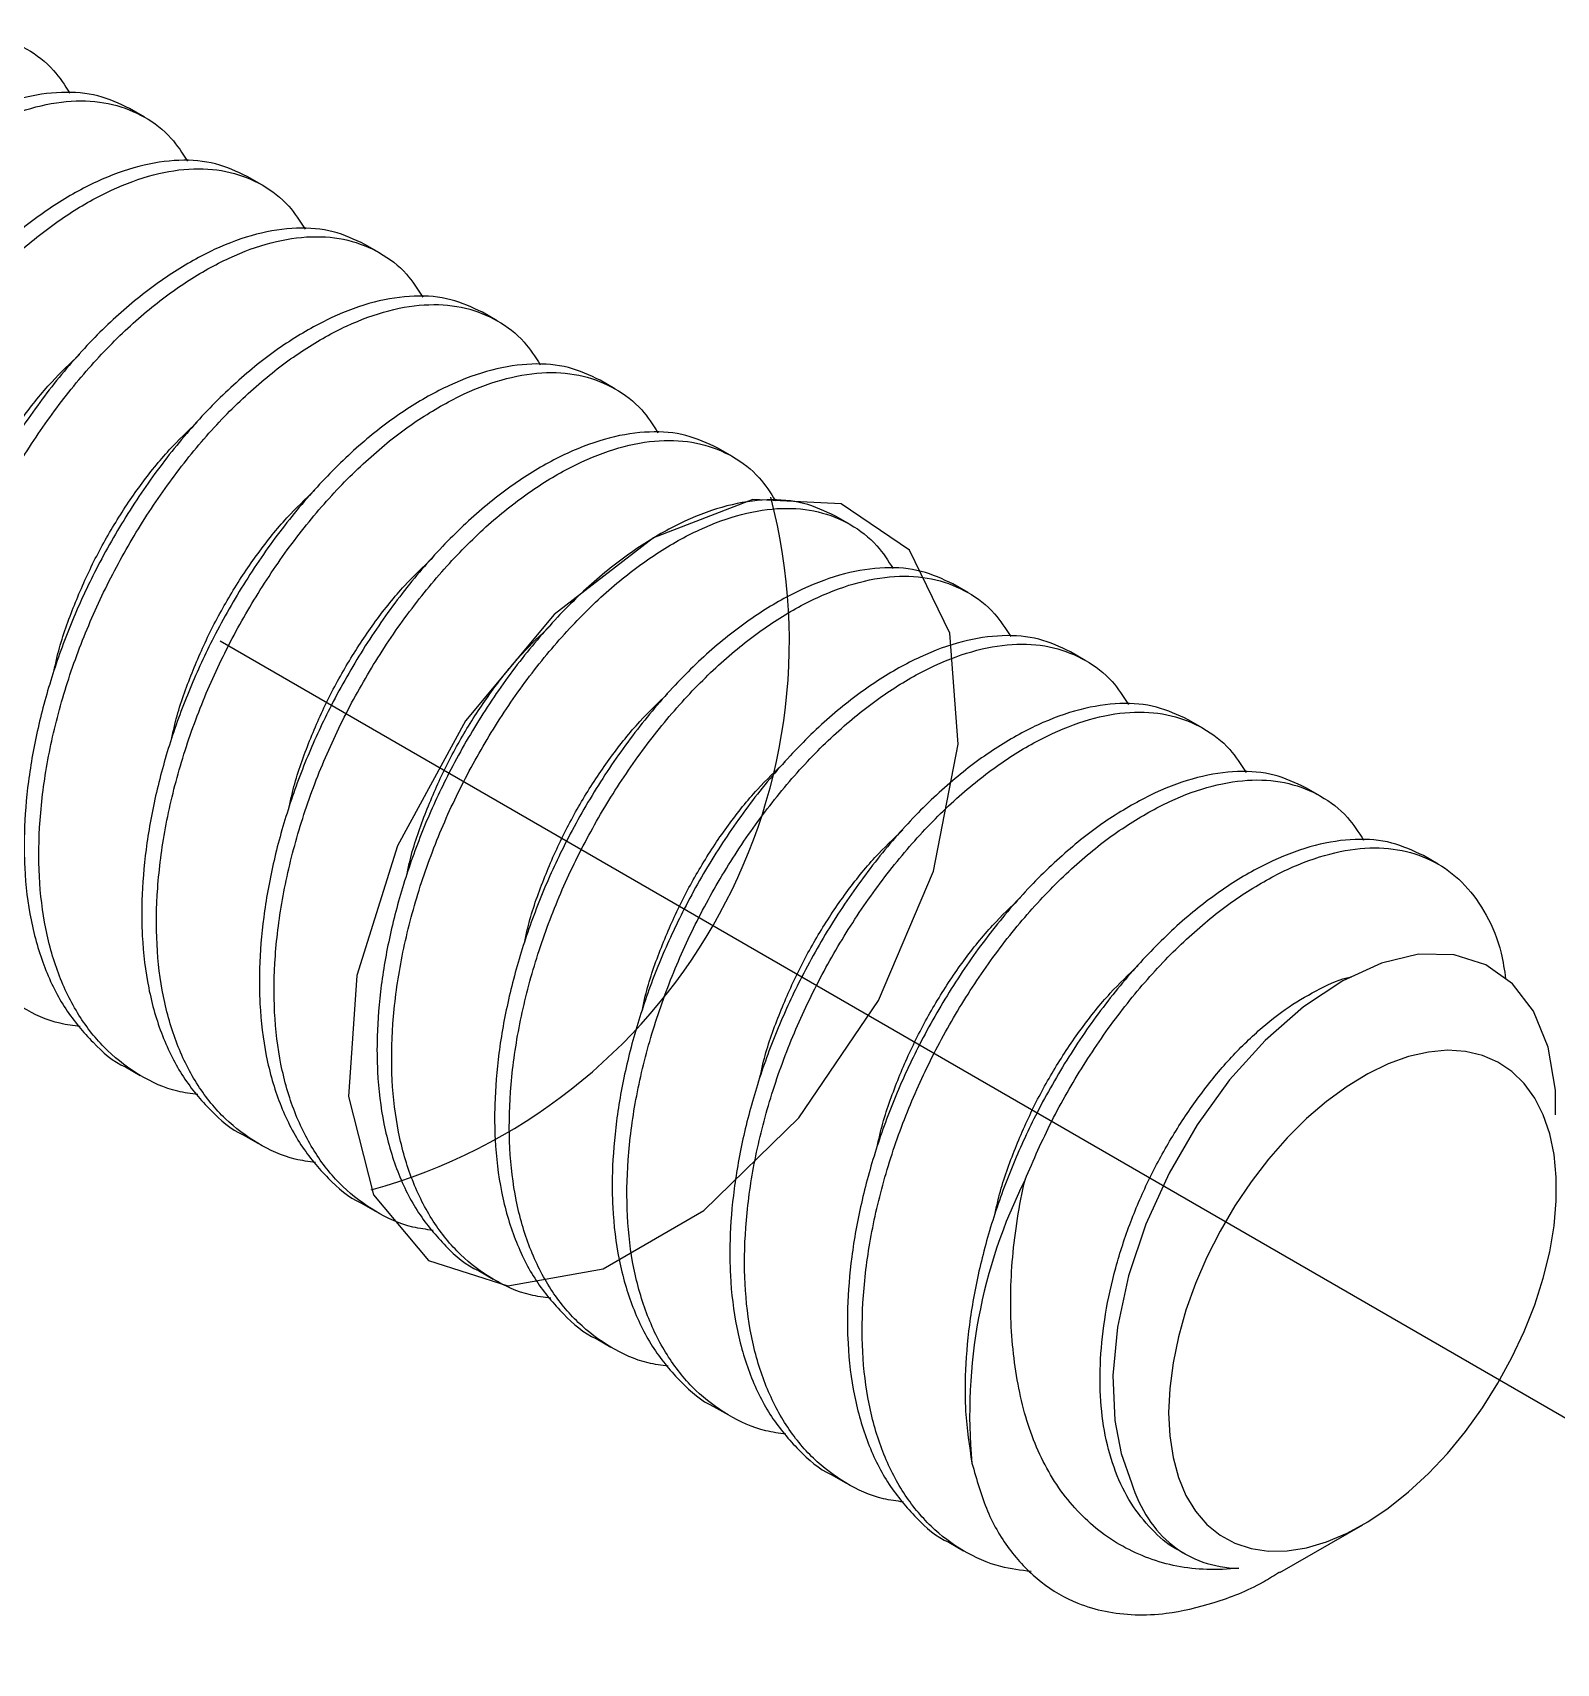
# Model space of a CAD drawing. Extents: x -3.5 to 15.6, y -13 to 0.
# Drawn here: x 1.8869 to 2.3449, y -6.3142 to -5.8242 of the extents above; entities that cross this region are included whole.
import ezdxf

# ---------------------------------------------------------------- set-up
doc = ezdxf.new("R2010")
doc.units = 0
doc.header["$LTSCALE"] = 0.5
doc.header["$MEASUREMENT"] = 0
doc.linetypes.add('CENTER', pattern=[2, 1.25, -0.25, 0.25, -0.25])
for name, color, linetype in [('Centerline', 210, 'CENTER'), ('Hardware', 242, 'CONTINUOUS'), ('Housing', 150, 'CONTINUOUS')]:
    doc.layers.add(name, color=color, linetype=linetype)

msp = doc.modelspace()

# ---------------------------------------------------------------- linework, layer by layer
at = {"layer": 'Centerline', "transparency": 16777216}
msp.add_line((1.943283971942094, -6.007025374571455), (4.317380851181724, -7.377710846882721), dxfattribs=at)
at = {"layer": 'Hardware', "linetype": 'Continuous', "lineweight": 25, "transparency": 16777216}
for p, q in [((1.920477716278583, -5.849608524882086), (1.916058298896161, -5.847057879397056)), ((1.955833055337905, -5.870013688762299), (1.951413637955483, -5.867463043277283)), ((1.991188394397227, -5.89041885264254), (1.986768977014805, -5.88786820715751)), ((2.026543733456549, -5.910824016522753), (2.022124316074155, -5.908273371037737)), ((2.061899072515871, -5.931229180402994), (2.057479655133477, -5.928678534917964)), ((2.097254411575221, -5.951634344283207), (2.092834994192799, -5.949083698798177)), ((2.132609750634543, -5.972039508163448), (2.128190333252121, -5.969488862678418)), ((2.167965089693865, -5.992444672043661), (2.163545672311443, -5.98989402655863)), ((2.203320428753187, -6.012849835923902), (2.198901011370765, -6.010299190438872)), ((2.238675767812509, -6.033254999804115), (2.234256350430115, -6.030704354319084)), ((2.27403110687186, -6.053660163684356), (2.269611689489437, -6.051109518199326)), ((2.309386445931182, -6.074065327564568), (2.304967028548759, -6.071514682079538)), ((1.914835290743895, -6.135001529240299), (1.919254708126289, -6.137552174725329)), ((1.950190629803217, -6.155406693120526), (1.954610047185639, -6.157957338605556)), ((1.985545968862539, -6.175811857000753), (1.989965386244961, -6.178362502485783)), ((2.020901307921861, -6.196217020880979), (2.025320725304283, -6.19876766636601)), ((2.056256646981183, -6.216622184761206), (2.060676064363605, -6.219172830246237)), ((2.091611986040533, -6.237027348641433), (2.096031403422927, -6.239577994126464)), ((2.126967325099855, -6.25743251252166), (2.131386742482277, -6.25998315800669)), ((2.261840560632891, -6.286964355302231), (2.286707460191337, -6.272597242064734)), ((2.162322664159177, -6.277837676401887), (2.166742081541599, -6.280388321886917)), ((2.231591899816749, -6.280319412068991), (2.233305615869909, -6.28130847504616))]:
    msp.add_line(p, q, dxfattribs=at)
at = {"layer": 'Hardware', "linetype": 'Continuous', "lineweight": 25, "transparency": 16777216, "flags": 128}
for points in [[(2.344687367323701, -6.149386405700682), (2.344688861031898, -6.142018235430186), (2.342428884861988, -6.129118469347958), (2.338016193211615, -6.118274430942876), (2.331759452273644, -6.11004440059672), (2.323768023999492, -6.104295907292851), (2.314245891422956, -6.101294345792937), (2.303527625038214, -6.101176736968625), (2.292363353151387, -6.103845876901858), (2.280708794744584, -6.109128675149492), (2.268909901732485, -6.116919626452955), (2.257354606872553, -6.12703214747485), (2.246705655825423, -6.138908320069334), (2.236958182576444, -6.152398495484476), (2.228508021506713, -6.166926930658889), (2.221505254172541, -6.182258148463404), (2.216321966455951, -6.19775989408484), (2.212989784283707, -6.213183017177613), (2.211640397035438, -6.227686109075734), (2.212194064338405, -6.24126972121276), (2.214061840907078, -6.251148819925049), (2.217187338023621, -6.259999062477704), (2.217187338023621, -6.259999062477704)], [(2.228375442678242, -6.238931198731905), (2.228705729231223, -6.245897538640008), (2.229692846611499, -6.252403700542601), (2.231325610384715, -6.258375967025586), (2.233585520684954, -6.263746669923307), (2.236446971825472, -6.268454957025909), (2.239877542421425, -6.272447481559198), (2.24383836273725, -6.27567900662487), (2.248284555096063, -6.278112917752679), (2.25316574236183, -6.279721637756992), (2.258426618732415, -6.280486939197374), (2.2640075763764, -6.280400150902693), (2.269845380813649, -6.279462256219006), (2.275873887387178, -6.27768388186783), (2.282024790708704, -6.2750851775412), (2.288228398585773, -6.271695587597492), (2.29441442166231, -6.267553517445208), (2.300512769825048, -6.262705898394245), (2.306454346352552, -6.257207655905461), (2.312171830808609, -6.251121087263243), (2.317600441809731, -6.244515155722368), (2.322678671024136, -6.237464709126812), (2.327348980085645, -6.230049631853689), (2.331558452526451, -6.22235393969143), (2.335259393341744, -6.214464827907307), (2.338409869393331, -6.206471683290118), (2.340974184528619, -6.198465071362278), (2.342923284032508, -6.190535710236247), (2.344235083828778, -6.182773442741961), (2.344894720701603, -6.175266218471776), (2.344894720701603, -6.168099097276439), (2.344235083828778, -6.161353285502884), (2.342923284032508, -6.155105215894025), (2.340974184528619, -6.149425681575138), (2.338409869393331, -6.144379033939458), (2.335259393341744, -6.140022453521254), (2.331558452526451, -6.136405302117453), (2.327348980085645, -6.133568563498812), (2.322678671024136, -6.131544379047369), (2.317600441809731, -6.130355683581797), (2.312171830808609, -6.130015945496694), (2.306454346352552, -6.130529014160317), (2.300512769825048, -6.1318890762997), (2.29441442166231, -6.134080721867321), (2.288228398585773, -6.137079118643214), (2.282024790708704, -6.140850293593758), (2.275873887387178, -6.145351517799924), (2.269845380813649, -6.150531790592822), (2.2640075763764, -6.156332417411789), (2.258426618732415, -6.162687674837173), (2.25316574236183, -6.169525555262879), (2.248284555096063, -6.176768582771416), (2.24383836273725, -6.184334690966949), (2.239877542421425, -6.192138152820363), (2.236446971825472, -6.200090551990755), (2.233585520684954, -6.208101784617895), (2.231325610384715, -6.216081080235), (2.229692846611499, -6.223938030234365), (2.228705729231223, -6.231583612233024), (2.228375442678242, -6.238931198731905)]]:
    msp.add_lwpolyline(points, dxfattribs=at)
at = {"layer": 'Hardware', "linetype": 'Continuous', "lineweight": 25, "transparency": 16777216}
msp.add_arc((2.325677052672887, -6.239295890883483), 0.1571150881548297, 153.3903449725744, 185.3895998631062, dxfattribs=at)
for points, knots in [([(1.795131987802137, -6.061686164750711), (1.793084077013475, -6.06141662040973), (1.786794025576427, -6.060588728990481), (1.777603557223074, -6.056262190861474), (1.7677064015067, -6.048941579415342), (1.759507297554364, -6.038875643871933), (1.753213884311378, -6.02647392835803), (1.74907319506039, -6.012141114490333), (1.747151752673489, -5.996331945576884), (1.747376844848503, -5.979279554256792), (1.749714899045955, -5.961199059242716), (1.754179286340559, -5.942573166055041), (1.760586531928794, -5.924111289959797), (1.768733472044914, -5.906296969698445), (1.778392247579148, -5.889360509721826), (1.78937729602643, -5.873536038481859), (1.801435482101112, -5.859313276248344), (1.814106851318144, -5.847217376923325), (1.827057041385615, -5.837525402560999), (1.840006915250655, -5.830311108508283), (1.852679253138604, -5.825693413701174), (1.864733859000609, -5.823887881556345), (1.87573210369041, -5.824930295787397), (1.885350861049119, -5.828823417547682), (1.893016563755225, -5.834565284920828), (1.896542671254309, -5.840060315967747), (1.898085448620492, -5.842464556203694)], [0, 0, 0, 0, 0.02053067521255617, 0.06305890072941012, 0.1055871262462631, 0.1489208081269781, 0.1925298335972217, 0.2358635154779368, 0.2783917409947904, 0.3209474412922412, 0.3643092951185411, 0.407946140455774, 0.4513062411240168, 0.4937245697719442, 0.5362527952887973, 0.5795864771695126, 0.6231955026397564, 0.6665291845204717, 0.7090574100373245, 0.7515856355541777, 0.7949193174348929, 0.8385283429051367, 0.8818620247858519, 0.9243902503027046, 0.9669184758195578, 1, 1, 1, 1]), ([(1.916057114605991, -5.84706016116526), (1.912966188455925, -5.845609257186481), (1.906720388926232, -5.842677431918517), (1.895653839295505, -5.841771474492731), (1.883619430287922, -5.843540170627335), (1.870941723325984, -5.848167658586249), (1.857993258781562, -5.855379379221006), (1.84504269251903, -5.865072051096746), (1.832371424069208, -5.877167723232859), (1.820313218288732, -5.891390684685518), (1.809328147039025, -5.907214594914819), (1.800072065698942, -5.923447043492246), (1.792534305565567, -5.939681392330158), (1.78664198204126, -5.955714818076899), (1.782186031856071, -5.971992730211653), (1.779311861515396, -5.98805184699016), (1.778184100783704, -6.002094921908366), (1.77832017652176, -6.016102976221987), (1.780007180796872, -6.030001496334833), (1.784158689745595, -6.044311139758719), (1.790409543648536, -6.056793635969427), (1.798766211577544, -6.066563137598692), (1.805004562104699, -6.072188879031273), (1.808764025533293, -6.073781031708648), (1.80877045785607, -6.073783755831414)], [0, 0, 0, 0, 0.0492868098125734, 0.09959329941916667, 0.1502194380568066, 0.2005259276633999, 0.2498973552019064, 0.2992687827404139, 0.3495752723470082, 0.400201410984649, 0.4505079005912432, 0.4998793281297506, 0.542915925006538, 0.5867230404245587, 0.6308968901022659, 0.6750128018146978, 0.7186494380931102, 0.7499334093462181, 0.7993048368847293, 0.8496113264913226, 0.9002374651289626, 0.9505439547355559, 0.9999153822740623, 1, 1, 1, 1]), ([(1.830487326861459, -6.082091328630938), (1.828439416072797, -6.081821784289957), (1.822149364635749, -6.080993892870708), (1.812958896282424, -6.076667354741701), (1.803061740566022, -6.069346743295569), (1.794862636613686, -6.05928080775216), (1.7885692233707, -6.046879092238242), (1.784428534119712, -6.032546278370546), (1.782507091732811, -6.016737109457125), (1.782732183907825, -5.999684718137019), (1.785070238105277, -5.981604223122943), (1.789534625399881, -5.962978329935254), (1.795941870988116, -5.944516453840038), (1.804088811104236, -5.926702133578672), (1.81374758663847, -5.909765673602053), (1.824732635085752, -5.893941202362072), (1.836790821160463, -5.879718440128585), (1.849462190377466, -5.867622540803552), (1.862412380444937, -5.857930566441226), (1.875362254309977, -5.850716272388496), (1.888034592197954, -5.846098577581387), (1.900089198059931, -5.844293045436558), (1.911087442749732, -5.845335459667609), (1.920706200108441, -5.849228581427923), (1.928371902814547, -5.854970448801055), (1.93189801031366, -5.860465479847988), (1.933440787679814, -5.862869720083921)], [0, 0, 0, 0, 0.02053067521255617, 0.06305890072941012, 0.1055871262462631, 0.1489208081269781, 0.1925298335972217, 0.2358635154779368, 0.2783917409947904, 0.3209474412922412, 0.3643092951185411, 0.407946140455774, 0.4513062411240168, 0.4937245697719442, 0.5362527952887973, 0.5795864771695126, 0.6231955026397564, 0.6665291845204717, 0.7090574100373245, 0.7515856355541777, 0.7949193174348929, 0.8385283429051367, 0.8818620247858519, 0.9243902503027046, 0.9669184758195578, 1, 1, 1, 1]), ([(1.951412453665341, -5.867465325045487), (1.948321527515247, -5.866014421066723), (1.942075727985554, -5.863082595798744), (1.931009178354827, -5.862176638372944), (1.918974769347244, -5.863945334507576), (1.906297062385306, -5.86857282246649), (1.893348597840884, -5.875784543101219), (1.880398031578352, -5.885477214976973), (1.86772676312853, -5.897572887113085), (1.855668557348054, -5.911795848565745), (1.844683486098347, -5.927619758795061), (1.835427404758263, -5.943852207372487), (1.827889644624889, -5.960086556210399), (1.821997321100611, -5.976119981957112), (1.817541370915393, -5.99239789409188), (1.814667200574746, -6.008457010870387), (1.813539439843026, -6.022500085788593), (1.813675515581082, -6.036508140102214), (1.815362519856194, -6.05040666021506), (1.819514028804917, -6.06471630363896), (1.825764882707887, -6.077198799849668), (1.834121550636894, -6.086968301478919), (1.840359901164021, -6.092594042911486), (1.844119364592615, -6.094186195588875), (1.844125796915392, -6.094188919711641)], [0, 0, 0, 0, 0.0492868098125734, 0.09959329941916667, 0.1502194380568066, 0.2005259276633999, 0.2498973552019064, 0.2992687827404139, 0.3495752723470082, 0.400201410984649, 0.4505079005912432, 0.4998793281297506, 0.542915925006538, 0.5867230404245587, 0.6308968901022659, 0.6750128018146978, 0.7186494380931102, 0.7499334093462181, 0.7993048368847293, 0.8496113264913226, 0.9002374651289626, 0.9505439547355559, 0.9999153822740623, 1, 1, 1, 1]), ([(1.865842665920781, -6.102496492511165), (1.863794755132147, -6.102226948170184), (1.857504703695099, -6.101399056750935), (1.848314235341746, -6.097072518621928), (1.838417079625344, -6.089751907175796), (1.830217975673008, -6.079685971632387), (1.823924562430022, -6.067284256118484), (1.819783873179034, -6.052951442250773), (1.817862430792161, -6.037142273337338), (1.818087522967176, -6.020089882017245), (1.820425577164599, -6.00200938700317), (1.824889964459203, -5.983383493815481), (1.831297210047438, -5.96492161772025), (1.839444150163558, -5.947107297458899), (1.849102925697792, -5.930170837482279), (1.860087974145074, -5.914346366242313), (1.872146160219785, -5.900123604008797), (1.884817529436788, -5.888027704683779), (1.897767719504259, -5.878335730321453), (1.910717593369299, -5.871121436268737), (1.923389931257276, -5.866503741461628), (1.935444537119281, -5.864698209316799), (1.946442781809054, -5.86574062354785), (1.956061539167791, -5.869633745308136), (1.963727241873869, -5.875375612681282), (1.967253349372982, -5.880870643728201), (1.968796126739136, -5.883274883964134)], [0, 0, 0, 0, 0.02053067521255617, 0.06305890072941012, 0.1055871262462631, 0.1489208081269781, 0.1925298335972217, 0.2358635154779368, 0.2783917409947904, 0.3209474412922412, 0.3643092951185411, 0.407946140455774, 0.4513062411240168, 0.4937245697719442, 0.5362527952887973, 0.5795864771695126, 0.6231955026397564, 0.6665291845204717, 0.7090574100373245, 0.7515856355541777, 0.7949193174348929, 0.8385283429051367, 0.8818620247858519, 0.9243902503027046, 0.9669184758195578, 1, 1, 1, 1]), ([(1.986767792724663, -5.887870488925714), (1.983676866574569, -5.886419584946935), (1.977431067044876, -5.883487759678971), (1.966364517414149, -5.882581802253185), (1.954330108406594, -5.884350498387789), (1.941652401444657, -5.888977986346703), (1.928703936900206, -5.89618970698146), (1.915753370637702, -5.9058823788572), (1.903082102187852, -5.917978050993298), (1.891023896407404, -5.932201012445972), (1.880038825157698, -5.948024922675273), (1.870782743817585, -5.9642573712527), (1.863244983684211, -5.980491720090612), (1.857352660159933, -5.996525145837353), (1.852896709974715, -6.012803057972093), (1.850022539634068, -6.028862174750614), (1.848894778902348, -6.04290524966882), (1.849030854640404, -6.056913303982441), (1.850717858915516, -6.070811824095287), (1.854869367864268, -6.085121467519173), (1.861120221767209, -6.097603963729881), (1.869476889696216, -6.107373465359146), (1.875715240223371, -6.112999206791727), (1.879474703651937, -6.114591359469102), (1.879481135974714, -6.114594083591868)], [0, 0, 0, 0, 0.0492868098125734, 0.09959329941916667, 0.1502194380568066, 0.2005259276633999, 0.2498973552019064, 0.2992687827404139, 0.3495752723470082, 0.400201410984649, 0.4505079005912432, 0.4998793281297506, 0.542915925006538, 0.5867230404245587, 0.6308968901022659, 0.6750128018146978, 0.7186494380931102, 0.7499334093462181, 0.7993048368847293, 0.8496113264913226, 0.9002374651289626, 0.9505439547355559, 0.9999153822740623, 1, 1, 1, 1]), ([(1.901198004980131, -6.122901656391392), (1.899150094191469, -6.122632112050411), (1.892860042754421, -6.121804220631162), (1.883669574401068, -6.117477682502155), (1.873772418684695, -6.110157071056022), (1.86557331473233, -6.100091135512614), (1.859279901489344, -6.087689419998696), (1.855139212238356, -6.073356606131), (1.853217769851483, -6.057547437217579), (1.853442862026498, -6.040495045897472), (1.855780916223921, -6.022414550883397), (1.860245303518525, -6.003788657695708), (1.86665254910676, -5.985326781600492), (1.874799489222909, -5.967512461339112), (1.884458264757114, -5.950576001362506), (1.895443313204396, -5.934751530122526), (1.907501499279107, -5.920528767889039), (1.92017286849611, -5.908432868564006), (1.933123058563581, -5.89874089420168), (1.946072932428621, -5.89152660014895), (1.958745270316598, -5.886908905341841), (1.970799876178603, -5.885103373197012), (1.981798120868376, -5.886145787428063), (1.991416878227113, -5.890038909188377), (1.999082580933219, -5.895780776561509), (2.002608688432304, -5.901275807608442), (2.004151465798458, -5.903680047844375)], [0, 0, 0, 0, 0.02053067521255813, 0.06305890072941196, 0.1055871262462648, 0.1489208081269797, 0.1925298335972232, 0.2358635154779382, 0.2783917409947916, 0.3209474412922424, 0.3643092951185422, 0.407946140455775, 0.4513062411240177, 0.4937245697719449, 0.536252795288798, 0.5795864771695132, 0.6231955026397569, 0.666529184520472, 0.7090574100373247, 0.7515856355541778, 0.7949193174348929, 0.8385283429051366, 0.8818620247858516, 0.9243902503027043, 0.9669184758195573, 1, 1, 1, 1]), ([(2.022123131783985, -5.908275652805941), (2.019032205633891, -5.906824748827177), (2.012786406104198, -5.903892923559198), (2.001719856473471, -5.902986966133398), (1.989685447465916, -5.90475566226803), (1.977007740503979, -5.909383150226944), (1.964059275959528, -5.916594870861672), (1.951108709697024, -5.926287542737427), (1.938437441247174, -5.938383214873539), (1.926379235466726, -5.952606176326199), (1.91539416421702, -5.9684300865555), (1.906138082876907, -5.984662535132941), (1.898600322743533, -6.000896883970839), (1.892707999219255, -6.016930309717566), (1.888252049034037, -6.033208221852334), (1.88537787869339, -6.049267338630841), (1.88425011796167, -6.063310413549033), (1.884386193699726, -6.077318467862668), (1.886073197974866, -6.091216987975514), (1.89022470692359, -6.105526631399414), (1.896475560826531, -6.118009127610122), (1.904832228755538, -6.127778629239373), (1.911070579282693, -6.133404370671954), (1.914830042711287, -6.134996523349315), (1.914836475034036, -6.134999247472095)], [0, 0, 0, 0, 0.04928680981257568, 0.09959329941916893, 0.1502194380568089, 0.2005259276634022, 0.2498973552019087, 0.2992687827404162, 0.3495752723470105, 0.4002014109846513, 0.4505079005912455, 0.4998793281297529, 0.5429159250065403, 0.586723040424561, 0.6308968901022682, 0.6750128018147001, 0.7186494380931125, 0.7499334093462204, 0.7993048368847316, 0.849611326491325, 0.900237465128965, 0.9505439547355581, 0.9999153822740646, 1, 1, 1, 1]), ([(1.936553344039453, -6.143306820271619), (1.934505433250791, -6.143037275930638), (1.928215381813743, -6.142209384511389), (1.91902491346039, -6.137882846382382), (1.909127757744017, -6.130562234936249), (1.900928653791681, -6.12049629939284), (1.894635240548695, -6.108094583878938), (1.890494551297678, -6.093761770011227), (1.888573108910805, -6.077952601097792), (1.88879820108582, -6.060900209777685), (1.891136255283243, -6.042819714763624), (1.895600642577847, -6.024193821575935), (1.902007888166082, -6.005731945480704), (1.910154828282231, -5.987917625219353), (1.919813603816436, -5.970981165242733), (1.930798652263746, -5.955156694002767), (1.942856838338429, -5.940933931769251), (1.955528207555432, -5.928838032444233), (1.968478397622931, -5.919146058081907), (1.981428271487943, -5.911931764029191), (1.99410060937592, -5.907314069222082), (2.006155215237925, -5.905508537077253), (2.017153459927698, -5.906550951308304), (2.026772217286435, -5.910444073068589), (2.034437919992541, -5.916185940441736), (2.037964027491626, -5.921680971488655), (2.03950680485778, -5.924085211724588)], [0, 0, 0, 0, 0.02053067521255815, 0.063058900729412, 0.1055871262462649, 0.1489208081269798, 0.1925298335972233, 0.2358635154779383, 0.2783917409947917, 0.3209474412922426, 0.3643092951185424, 0.4079461404557752, 0.4513062411240179, 0.4937245697719451, 0.5362527952887982, 0.5795864771695134, 0.6231955026397572, 0.6665291845204724, 0.709057410037325, 0.7515856355541781, 0.7949193174348933, 0.8385283429051369, 0.8818620247858521, 0.9243902503027047, 0.9669184758195578, 1, 1, 1, 1]), ([(1.858046664506418, -5.995323048293699), (1.858327439635104, -5.993981589333828), (1.859572595893496, -5.988032607929398), (1.863253663196076, -5.977510825410917), (1.868979315754075, -5.964196264437987), (1.875936730337031, -5.951511083607244), (1.883832463752185, -5.939695324189358), (1.892258112014161, -5.929209979101984), (1.898182637226, -5.923587951241359), (1.901006839888623, -5.920907948121169)], [0, 0, 0, 0, 0.04713461357752671, 0.209028340084659, 0.3678932202744499, 0.5267581004642427, 0.6886518269713752, 0.8515812984449318, 1, 1, 1, 1]), ([(2.057478470843307, -5.928680816686168), (2.054387544693213, -5.927229912707389), (2.04814174516352, -5.924298087439425), (2.037075195532822, -5.923392130013639), (2.025040786525238, -5.925160826148243), (2.012363079563301, -5.929788314107157), (1.999414615018878, -5.937000034741914), (1.986464048756346, -5.946692706617654), (1.973792780306496, -5.958788378753752), (1.961734574526048, -5.973011340206426), (1.950749503276342, -5.988835250435727), (1.941493421936229, -6.005067699013154), (1.933955661802884, -6.021302047851066), (1.928063338278577, -6.037335473597793), (1.923607388093359, -6.053613385732547), (1.920733217752712, -6.069672502511068), (1.919605457020992, -6.083715577429274), (1.919741532759048, -6.097723631742895), (1.921428537034188, -6.111622151855741), (1.925580045982912, -6.125931795279627), (1.931830899885853, -6.138414291490335), (1.94018756781486, -6.148183793119586), (1.946425918342015, -6.153809534552181), (1.950185381770609, -6.155401687229556), (1.950191814093358, -6.155404411352322)], [0, 0, 0, 0, 0.04928680981257568, 0.09959329941916893, 0.1502194380568089, 0.2005259276634022, 0.2498973552019087, 0.2992687827404162, 0.3495752723470105, 0.4002014109846513, 0.4505079005912455, 0.4998793281297529, 0.5429159250065403, 0.586723040424561, 0.6308968901022682, 0.6750128018147001, 0.7186494380931125, 0.7499334093462204, 0.7993048368847316, 0.849611326491325, 0.900237465128965, 0.9505439547355581, 0.9999153822740646, 1, 1, 1, 1]), ([(1.971908683098775, -6.163711984151846), (1.969860772310113, -6.163442439810865), (1.963570720873065, -6.162614548391616), (1.954380252519712, -6.158288010262609), (1.944483096803339, -6.150967398816476), (1.936283992851003, -6.140901463273067), (1.929990579608017, -6.12849974775915), (1.925849890357, -6.114166933891454), (1.923928447970127, -6.098357764978033), (1.924153540145142, -6.081305373657926), (1.926491594342593, -6.063224878643851), (1.930955981637197, -6.044598985456162), (1.937363227225433, -6.026137109360945), (1.945510167341553, -6.008322789099566), (1.955168942875787, -5.991386329122946), (1.966153991323068, -5.97556185788298), (1.978212177397751, -5.961339095649478), (1.990883546614782, -5.94924319632446), (2.003833736682253, -5.939551221962134), (2.016783610547293, -5.932336927909404), (2.029455948435242, -5.927719233102295), (2.041510554297247, -5.925913700957466), (2.052508798987049, -5.926956115188517), (2.062127556345757, -5.930849236948816), (2.069793259051863, -5.936591104321963), (2.073319366550948, -5.942086135368896), (2.07486214391713, -5.944490375604829)], [0, 0, 0, 0, 0.02053067521255813, 0.06305890072941196, 0.1055871262462648, 0.1489208081269797, 0.1925298335972232, 0.2358635154779382, 0.2783917409947916, 0.3209474412922424, 0.3643092951185422, 0.407946140455775, 0.4513062411240177, 0.4937245697719449, 0.536252795288798, 0.5795864771695132, 0.6231955026397569, 0.666529184520472, 0.7090574100373247, 0.7515856355541778, 0.7949193174348929, 0.8385283429051366, 0.8818620247858516, 0.9243902503027043, 0.9669184758195573, 1, 1, 1, 1]), ([(1.893402003565768, -6.01572821217394), (1.893682778694426, -6.01438675321404), (1.894927934952818, -6.008437771809625), (1.898609002255427, -5.997915989291158), (1.904334654813397, -5.984601428318214), (1.911292069396353, -5.971916247487471), (1.919187802811535, -5.960100488069571), (1.927613451073483, -5.949615142982196), (1.933537976285322, -5.943993115121572), (1.936362178947974, -5.941313112001396)], [0, 0, 0, 0, 0.0471346135775192, 0.2090283400846517, 0.3678932202744428, 0.5267581004642357, 0.6886518269713685, 0.8515812984449252, 1, 1, 1, 1]), ([(2.092833809902629, -5.949085980566394), (2.089742883752564, -5.94763507658763), (2.083497084222842, -5.944703251319652), (2.072430534592144, -5.943797293893851), (2.06039612558456, -5.94556599002847), (2.047718418622622, -5.950193477987398), (2.0347699540782, -5.957405198622126), (2.021819387815668, -5.967097870497881), (2.009148119365818, -5.979193542633993), (1.99708991358537, -5.993416504086639), (1.986104842335664, -6.009240414315954), (1.97684876099558, -6.025472862893395), (1.969311000862206, -6.041707211731293), (1.963418677337899, -6.05774063747802), (1.958962727152709, -6.074018549612788), (1.956088556812034, -6.090077666391295), (1.954960796080343, -6.104120741309487), (1.95509687181837, -6.118128795623122), (1.95678387609351, -6.132027315735968), (1.960935385042234, -6.146336959159868), (1.967186238945175, -6.158819455370576), (1.975542906874182, -6.168588956999827), (1.981781257401337, -6.174214698432408), (1.985540720829931, -6.175806851109769), (1.985547153152709, -6.175809575232549)], [0, 0, 0, 0, 0.04928680981257568, 0.09959329941916893, 0.1502194380568089, 0.2005259276634022, 0.2498973552019087, 0.2992687827404162, 0.3495752723470105, 0.4002014109846513, 0.4505079005912455, 0.4998793281297529, 0.5429159250065403, 0.586723040424561, 0.6308968901022682, 0.6750128018147001, 0.7186494380931125, 0.7499334093462204, 0.7993048368847316, 0.849611326491325, 0.900237465128965, 0.9505439547355581, 0.9999153822740646, 1, 1, 1, 1]), ([(2.007264022158097, -6.184117148032072), (2.005216111369435, -6.183847603691092), (1.998926059932387, -6.183019712271829), (1.989735591579063, -6.178693174142836), (1.979838435862661, -6.171372562696703), (1.971639331910325, -6.161306627153294), (1.965345918667339, -6.148904911639391), (1.96120522941635, -6.134572097771681), (1.959283787029449, -6.118762928858246), (1.959508879204463, -6.101710537538139), (1.961846933401915, -6.083630042524078), (1.966311320696519, -6.065004149336389), (1.972718566284755, -6.046542273241158), (1.980865506400875, -6.028727952979807), (1.990524281935109, -6.011791493003187), (2.00150933038239, -5.995967021763221), (2.013567516457073, -5.981744259529705), (2.026238885674104, -5.969648360204687), (2.039189075741575, -5.959956385842361), (2.052138949606615, -5.952742091789645), (2.064811287494564, -5.948124396982536), (2.076865893356569, -5.946318864837707), (2.08786413804637, -5.947361279068758), (2.097482895405079, -5.951254400829043), (2.105148598111185, -5.95699626820219), (2.108674705610298, -5.962491299249109), (2.110217482976452, -5.964895539485042)], [0, 0, 0, 0, 0.02053067521255814, 0.06305890072941199, 0.1055871262462649, 0.1489208081269798, 0.1925298335972233, 0.2358635154779383, 0.2783917409947917, 0.3209474412922426, 0.3643092951185424, 0.4079461404557752, 0.4513062411240179, 0.4937245697719451, 0.5362527952887982, 0.5795864771695134, 0.6231955026397572, 0.6665291845204724, 0.709057410037325, 0.7515856355541781, 0.7949193174348933, 0.8385283429051369, 0.8818620247858521, 0.9243902503027047, 0.9669184758195578, 1, 1, 1, 1]), ([(1.92875734262509, -6.036133376054153), (1.929038117753748, -6.034791917094267), (1.93028327401214, -6.028842935689852), (1.933964341314748, -6.018321153171371), (1.939689993872719, -6.005006592198441), (1.946647408455675, -5.992321411367698), (1.954543141870857, -5.980505651949812), (1.962968790132805, -5.970020306862423), (1.968893315344673, -5.964398279001813), (1.971717518007296, -5.961718275881623)], [0, 0, 0, 0, 0.04713461357751705, 0.2090283400846499, 0.3678932202744414, 0.5267581004642345, 0.6886518269713677, 0.8515812984449249, 1, 1, 1, 1]), ([(2.128189148961951, -5.969491144446621), (2.125098222811886, -5.968040240467843), (2.118852423282192, -5.965108415199879), (2.107785873651466, -5.964202457774093), (2.095751464643882, -5.965971153908697), (2.083073757681944, -5.97059864186761), (2.070125293137522, -5.977810362502368), (2.05717472687499, -5.987503034378108), (2.044503458425169, -5.999598706514206), (2.032445252644692, -6.01382166796688), (2.021460181394986, -6.029645578196181), (2.012204100054902, -6.045878026773607), (2.004666339921528, -6.06211237561152), (1.998774016397249, -6.078145801358247), (1.994318066212031, -6.094423713493001), (1.991443895871384, -6.110482830271522), (1.990316135139665, -6.124525905189728), (1.99045221087772, -6.138533959503349), (1.992139215152832, -6.152432479616195), (1.996290724101556, -6.166742123040081), (2.002541578004525, -6.179224619250789), (2.010898245933504, -6.188994120880039), (2.017136596460688, -6.194619862312635), (2.020896059889253, -6.19621201499001), (2.020902492212031, -6.196214739112776)], [0, 0, 0, 0, 0.04928680981257568, 0.09959329941916893, 0.1502194380568089, 0.2005259276634022, 0.2498973552019087, 0.2992687827404162, 0.3495752723470105, 0.4002014109846513, 0.4505079005912455, 0.4998793281297529, 0.5429159250065403, 0.586723040424561, 0.6308968901022682, 0.6750128018147001, 0.7186494380931125, 0.7499334093462204, 0.7993048368847316, 0.849611326491325, 0.900237465128965, 0.9505439547355581, 0.9999153822740646, 1, 1, 1, 1]), ([(2.042619361217419, -6.204522311912299), (2.040571450428786, -6.204252767571319), (2.034281398991709, -6.20342487615207), (2.025090930638385, -6.199098338023063), (2.015193774921983, -6.19177772657693), (2.006994670969647, -6.181711791033521), (2.000701257726661, -6.169310075519604), (1.996560568475672, -6.154977261651908), (1.994639126088799, -6.139168092738487), (1.994864218263785, -6.12211570141838), (1.997202272461237, -6.104035206404291), (2.001666659755841, -6.085409313216616), (2.008073905344077, -6.066947437121399), (2.016220845460197, -6.04913311686002), (2.025879620994431, -6.0321966568834), (2.036864669441712, -6.016372185643434), (2.048922855516423, -6.002149423409932), (2.061594224733426, -5.990053524084914), (2.074544414800897, -5.980361549722588), (2.087494288665937, -5.973147255669858), (2.100166626553914, -5.968529560862748), (2.112221232415919, -5.96672402871792), (2.123219477105692, -5.967766442948971), (2.13283823446443, -5.97165956470927), (2.140503937170507, -5.977401432082416), (2.14403004466962, -5.98289646312935), (2.145572822035774, -5.985300703365283)], [0, 0, 0, 0, 0.02053067521255813, 0.06305890072941196, 0.1055871262462648, 0.1489208081269797, 0.1925298335972232, 0.2358635154779382, 0.2783917409947916, 0.3209474412922424, 0.3643092951185422, 0.407946140455775, 0.4513062411240177, 0.4937245697719449, 0.536252795288798, 0.5795864771695132, 0.6231955026397569, 0.666529184520472, 0.7090574100373247, 0.7515856355541778, 0.7949193174348929, 0.8385283429051366, 0.8818620247858516, 0.9243902503027043, 0.9669184758195573, 1, 1, 1, 1]), ([(1.964112681684412, -6.056538539934394), (1.96439345681307, -6.055197080974494), (1.965638613071462, -6.049248099570079), (1.96931968037407, -6.038726317051612), (1.975045332932069, -6.025411756078668), (1.982002747514997, -6.012726575247925), (1.989898480930179, -6.000910815830025), (1.998324129192127, -5.99042547074265), (2.004248654403995, -5.984803442882026), (2.007072857066618, -5.98212343976185)], [0, 0, 0, 0, 0.04713461357751953, 0.2090283400846532, 0.3678932202744455, 0.5267581004642397, 0.6886518269713736, 0.8515812984449316, 0.9999999999999999, 0.9999999999999999, 0.9999999999999999, 0.9999999999999999]), ([(2.163544488021302, -5.989896308326848), (2.160453561871208, -5.988445404348084), (2.154207762341514, -5.985513579080106), (2.143141212710788, -5.984607621654305), (2.131106803703204, -5.986376317788924), (2.118429096741266, -5.991003805747852), (2.105480632196844, -5.99821552638258), (2.092530065934312, -6.007908198258335), (2.079858797484491, -6.020003870394447), (2.067800591704042, -6.034226831847093), (2.056815520454336, -6.050050742076408), (2.047559439114224, -6.066283190653834), (2.04002167898085, -6.082517539491747), (2.034129355456571, -6.098550965238474), (2.029673405271353, -6.114828877373242), (2.026799234930706, -6.130887994151749), (2.025671474198987, -6.144931069069941), (2.025807549937042, -6.158939123383576), (2.027494554212154, -6.172837643496422), (2.031646063160906, -6.187147286920322), (2.037896917063847, -6.199629783131016), (2.046253584992854, -6.209399284760281), (2.052491935519981, -6.215025026192848), (2.056251398948575, -6.216617178870223), (2.056257831271353, -6.216619902992989)], [0, 0, 0, 0, 0.04928680981257568, 0.09959329941916893, 0.1502194380568089, 0.2005259276634022, 0.2498973552019087, 0.2992687827404162, 0.3495752723470105, 0.4002014109846513, 0.4505079005912455, 0.4998793281297529, 0.5429159250065403, 0.586723040424561, 0.6308968901022682, 0.6750128018147001, 0.7186494380931125, 0.7499334093462204, 0.7993048368847316, 0.849611326491325, 0.900237465128965, 0.9505439547355581, 0.9999153822740646, 1, 1, 1, 1]), ([(2.077974700276741, -6.224927475792526), (2.075926789488108, -6.224657931451546), (2.069636738051059, -6.223830040032283), (2.060446269697707, -6.21950350190329), (2.050549113981333, -6.212182890457157), (2.042350010028969, -6.202116954913748), (2.036056596785983, -6.189715239399845), (2.031915907534994, -6.175382425532135), (2.029994465148121, -6.1595732566187), (2.030219557323136, -6.142520865298593), (2.032557611520559, -6.124440370284532), (2.037021998815163, -6.105814477096843), (2.043429244403399, -6.087352601001612), (2.051576184519547, -6.069538280740261), (2.061234960053753, -6.052601820763641), (2.072220008501034, -6.036777349523675), (2.084278194575745, -6.022554587290159), (2.096949563792748, -6.010458687965141), (2.109899753860219, -6.000766713602815), (2.122849627725259, -5.993552419550099), (2.135521965613236, -5.98893472474299), (2.147576571475241, -5.987129192598161), (2.158574816165014, -5.988171606829212), (2.168193573523752, -5.992064728589497), (2.175859276229858, -5.997806595962643), (2.179385383728942, -6.003301627009563), (2.180928161095096, -6.005705867245496)], [0, 0, 0, 0, 0.02053067521255713, 0.06305890072941102, 0.105587126246264, 0.1489208081269789, 0.1925298335972225, 0.2358635154779375, 0.278391740994791, 0.3209474412922419, 0.3643092951185418, 0.4079461404557746, 0.4513062411240174, 0.4937245697719447, 0.5362527952887978, 0.5795864771695131, 0.6231955026397568, 0.666529184520472, 0.7090574100373247, 0.7515856355541779, 0.7949193174348932, 0.8385283429051369, 0.8818620247858521, 0.9243902503027047, 0.9669184758195578, 1, 1, 1, 1]), ([(1.999468020743734, -6.076943703814607), (1.999748795872392, -6.075602244854721), (2.000993952130813, -6.069653263450306), (2.004675019433392, -6.059131480931825), (2.010400671991391, -6.045816919958895), (2.017358086574319, -6.033131739128152), (2.025253819989501, -6.021315979710266), (2.033679468251478, -6.010830634622877), (2.039603993463317, -6.005208606762267), (2.04242819612594, -6.002528603642077)], [0, 0, 0, 0, 0.04713461357751741, 0.2090283400846515, 0.3678932202744442, 0.5267581004642385, 0.688651826971373, 0.8515812984449314, 1, 1, 1, 1]), ([(2.198899827080623, -6.010301472207075), (2.19580890093053, -6.008850568228297), (2.189563101400836, -6.005918742960333), (2.17849655177011, -6.005012785534532), (2.166462142762555, -6.006781481669151), (2.153784435800617, -6.011408969628064), (2.140835971256166, -6.018620690262821), (2.127885404993663, -6.028313362138562), (2.115214136543813, -6.04040903427466), (2.103155930763364, -6.054631995727334), (2.092170859513658, -6.070455905956635), (2.082914778173546, -6.086688354534061), (2.075377018040172, -6.102922703371974), (2.069484694515893, -6.1189561291187), (2.065028744330675, -6.135234041253455), (2.062154573990028, -6.151293158031976), (2.061026813258309, -6.165336232950182), (2.061162888996364, -6.179344287263802), (2.062849893271476, -6.193242807376649), (2.067001402220228, -6.207552450800534), (2.073252256123169, -6.220034947011243), (2.081608924052176, -6.229804448640493), (2.087847274579332, -6.235430190073089), (2.091606738007897, -6.237022342750464), (2.091613170330675, -6.23702506687323)], [0, 0, 0, 0, 0.04928680981257567, 0.09959329941916893, 0.1502194380568089, 0.2005259276634022, 0.2498973552019087, 0.2992687827404162, 0.3495752723470105, 0.4002014109846513, 0.4505079005912455, 0.4998793281297529, 0.5429159250065403, 0.586723040424561, 0.6308968901022682, 0.6750128018147001, 0.7186494380931125, 0.7499334093462204, 0.7993048368847316, 0.849611326491325, 0.900237465128965, 0.9505439547355581, 0.9999153822740646, 1, 1, 1, 1]), ([(2.113330039336091, -6.245332639672753), (2.11128212854743, -6.245063095331773), (2.104992077110381, -6.244235203912524), (2.095801608757029, -6.239908665783517), (2.085904453040655, -6.232588054337384), (2.077705349088319, -6.222522118793975), (2.071411935845333, -6.210120403280058), (2.067271246594316, -6.195787589412362), (2.065349804207443, -6.179978420498927), (2.065574896382458, -6.162926029178834), (2.067912950579881, -6.144845534164745), (2.072377337874485, -6.12621964097707), (2.078784583462721, -6.107757764881853), (2.086931523578869, -6.089943444620474), (2.096590299113075, -6.073006984643854), (2.107575347560385, -6.057182513403887), (2.119633533635067, -6.042959751170386), (2.13230490285207, -6.030863851845368), (2.14525509291957, -6.021171877483027), (2.158204966784581, -6.013957583430312), (2.170877304672558, -6.009339888623202), (2.182931910534563, -6.007534356478374), (2.193930155224336, -6.008576770709425), (2.203548912583074, -6.012469892469724), (2.21121461528918, -6.01821175984287), (2.214740722788264, -6.023706790889804), (2.216283500154418, -6.026111031125737)], [0, 0, 0, 0, 0.02053067521255714, 0.06305890072941103, 0.105587126246264, 0.1489208081269789, 0.1925298335972225, 0.2358635154779375, 0.278391740994791, 0.3209474412922418, 0.3643092951185417, 0.4079461404557745, 0.4513062411240173, 0.4937245697719446, 0.5362527952887978, 0.579586477169513, 0.6231955026397568, 0.6665291845204719, 0.7090574100373247, 0.7515856355541779, 0.7949193174348932, 0.8385283429051369, 0.8818620247858521, 0.9243902503027047, 0.9669184758195578, 1, 1, 1, 1]), ([(2.034823359803056, -6.097348867694848), (2.035104134931743, -6.096007408734948), (2.036349291190135, -6.090058427330533), (2.040030358492714, -6.079536644812066), (2.045756011050713, -6.066222083839122), (2.052713425633641, -6.053536903008379), (2.060609159048823, -6.041721143590479), (2.0690348073108, -6.031235798503104), (2.074959332522639, -6.025613770642479), (2.077783535185262, -6.022933767522304)], [0, 0, 0, 0, 0.04713461357751918, 0.2090283400846516, 0.3678932202744428, 0.5267581004642357, 0.6886518269713685, 0.8515812984449252, 1, 1, 1, 1]), ([(2.234255166139945, -6.030706636087302), (2.231164239989852, -6.029255732108538), (2.224918440460158, -6.02632390684056), (2.21385189082946, -6.025417949414759), (2.201817481821877, -6.027186645549378), (2.189139774859939, -6.031814133508291), (2.176191310315488, -6.039025854143034), (2.163240744052985, -6.048718526018774), (2.150569475603135, -6.060814198154901), (2.138511269822686, -6.075037159607547), (2.12752619857298, -6.090861069836862), (2.118270117232868, -6.107093518414288), (2.110732357099494, -6.1233278672522), (2.104840033575215, -6.139361292998927), (2.100384083389997, -6.155639205133696), (2.09750991304935, -6.171698321912203), (2.096382152317631, -6.185741396830394), (2.096518228055686, -6.199749451144029), (2.098205232330827, -6.213647971256876), (2.10235674127955, -6.227957614680761), (2.108607595182491, -6.24044011089147), (2.116964263111498, -6.250209612520734), (2.123202613638625, -6.255835353953302), (2.126962077067247, -6.257427506630677), (2.126968509389997, -6.257430230753442)], [0, 0, 0, 0, 0.04928680981257568, 0.09959329941916893, 0.1502194380568089, 0.2005259276634022, 0.2498973552019087, 0.2992687827404162, 0.3495752723470105, 0.4002014109846513, 0.4505079005912455, 0.4998793281297529, 0.5429159250065403, 0.586723040424561, 0.6308968901022682, 0.6750128018147001, 0.7186494380931125, 0.7499334093462204, 0.7993048368847316, 0.849611326491325, 0.900237465128965, 0.9505439547355581, 0.9999153822740646, 1, 1, 1, 1]), ([(2.148685378395413, -6.26573780355298), (2.146637467606752, -6.265468259212), (2.140347416169703, -6.264640367792737), (2.131156947816351, -6.260313829663744), (2.121259792099977, -6.252993218217611), (2.113060688147641, -6.242927282674202), (2.106767274904655, -6.230525567160299), (2.102626585653638, -6.216192753292589), (2.100705143266765, -6.200383584379153), (2.10093023544178, -6.183331193059047), (2.103268289639203, -6.165250698044986), (2.107732676933836, -6.146624804857296), (2.114139922522071, -6.128162928762066), (2.122286862638191, -6.110348608500715), (2.131945638172397, -6.093412148524095), (2.142930686619707, -6.077587677284114), (2.154988872694389, -6.063364915050613), (2.167660241911392, -6.051269015725595), (2.180610431978891, -6.041577041363269), (2.193560305843931, -6.034362747310539), (2.20623264373188, -6.029745052503444), (2.218287249593885, -6.027939520358615), (2.229285494283687, -6.028981934589652), (2.238904251642396, -6.032875056349951), (2.246569954348502, -6.038616923723097), (2.250096061847586, -6.044111954770017), (2.251638839213769, -6.04651619500595)], [0, 0, 0, 0, 0.02053067521255714, 0.06305890072941103, 0.105587126246264, 0.1489208081269789, 0.1925298335972225, 0.2358635154779375, 0.278391740994791, 0.3209474412922418, 0.3643092951185417, 0.4079461404557745, 0.4513062411240173, 0.4937245697719446, 0.5362527952887978, 0.579586477169513, 0.6231955026397568, 0.6665291845204719, 0.7090574100373247, 0.7515856355541779, 0.7949193174348932, 0.8385283429051369, 0.8818620247858521, 0.9243902503027047, 0.9669184758195578, 1, 1, 1, 1]), ([(2.070178698862378, -6.11775403157506), (2.070459473991065, -6.116412572615175), (2.071704630249457, -6.11046359121076), (2.075385697552065, -6.099941808692279), (2.081111350110035, -6.086627247719349), (2.088068764692991, -6.073942066888605), (2.095964498108174, -6.062126307470706), (2.104390146370122, -6.051640962383331), (2.110314671581961, -6.046018934522706), (2.113138874244612, -6.043338931402531)], [0, 0, 0, 0, 0.04713461357751585, 0.2090283400846502, 0.3678932202744431, 0.5267581004642379, 0.6886518269713725, 0.851581298444931, 1, 1, 1, 1]), ([(2.269610505199267, -6.051111799967529), (2.266519579049202, -6.049660895988751), (2.26027377951948, -6.046729070720787), (2.249207229888782, -6.045823113294986), (2.237172820881199, -6.047591809429605), (2.224495113919261, -6.052219297388518), (2.211546649374839, -6.059431018023261), (2.198596083112307, -6.069123689899016), (2.185924814662457, -6.081219362035114), (2.173866608882008, -6.095442323487788), (2.162881537632302, -6.111266233717089), (2.153625456292218, -6.127498682294515), (2.146087696158844, -6.143733031132427), (2.140195372634537, -6.159766456879154), (2.135739422449348, -6.176044369013908), (2.132865252108672, -6.19210348579243), (2.131737491376953, -6.206146560710636), (2.131873567115008, -6.220154615024256), (2.133560571390149, -6.234053135137088), (2.137712080338872, -6.248362778560988), (2.143962934241813, -6.260845274771697), (2.15231960217082, -6.270614776400947), (2.158557952697976, -6.276240517833543), (2.162317416126569, -6.277832670510918), (2.162323848449347, -6.277835394633684)], [0, 0, 0, 0, 0.04928680981257567, 0.09959329941916893, 0.1502194380568089, 0.2005259276634022, 0.2498973552019087, 0.2992687827404162, 0.3495752723470105, 0.4002014109846513, 0.4505079005912455, 0.4998793281297529, 0.5429159250065403, 0.586723040424561, 0.6308968901022682, 0.6750128018147001, 0.7186494380931125, 0.7499334093462204, 0.7993048368847316, 0.849611326491325, 0.900237465128965, 0.9505439547355581, 0.9999153822740646, 1, 1, 1, 1]), ([(2.187010660554165, -6.286630592745041), (2.183947591943735, -6.286253679915873), (2.176626677864675, -6.285352836092713), (2.166497720366067, -6.280750915095226), (2.156619115863549, -6.27338964987959), (2.148414943168689, -6.263334822153212), (2.142122903342681, -6.250930096886009), (2.13798184898593, -6.236598083123681), (2.13606050245761, -6.220788704142493), (2.136285568992548, -6.203736369010926), (2.138623630197145, -6.185655858641127), (2.143088015593094, -6.167029969614248), (2.149495261685701, -6.148568092413711), (2.157642201669773, -6.13075377244175), (2.167300977239336, -6.113817312387653), (2.178286025676954, -6.097992841168875), (2.19034421175428, -6.083770078929632), (2.2030155809706, -6.071674179606134), (2.215965771038242, -6.06198220524341), (2.228915644903225, -6.054767911190794), (2.241587982791202, -6.050150216383656), (2.253642588653207, -6.048344684238828), (2.264640833343009, -6.049387098469879), (2.274259590701718, -6.053280220230178), (2.281925293407824, -6.059022087603324), (2.285451400906908, -6.064517118650258), (2.28699417827309, -6.066921358886191)], [0, 0, 0, 0, 0.03028971954860915, 0.07239421067394176, 0.1144987017992734, 0.1574006240403386, 0.2005751464564834, 0.2434770686975487, 0.2855815598228809, 0.3277132519809807, 0.3706430654735252, 0.4138451305705255, 0.4567732083727854, 0.4987688975980578, 0.5408733887233896, 0.5837753109644551, 0.6269498333806002, 0.6698517556216657, 0.7119562467469971, 0.754060737872329, 0.7969626601133944, 0.8401371825295395, 0.8830391047706049, 0.9251435958959362, 0.9672480870212681, 1, 1, 1, 1]), ([(2.105534037921728, -6.138159195455302), (2.105814813050387, -6.136817736495402), (2.107059969308779, -6.130868755090987), (2.110741036611387, -6.12034697257252), (2.116466689169357, -6.107032411599576), (2.123424103752313, -6.094347230768832), (2.131319837167496, -6.082531471350933), (2.139745485429444, -6.072046126263558), (2.145670010641282, -6.066424098402933), (2.148494213303934, -6.063744095282743)], [0, 0, 0, 0, 0.04713461357751585, 0.2090283400846502, 0.3678932202744431, 0.5267581004642379, 0.6886518269713725, 0.851581298444931, 1, 1, 1, 1]), ([(2.304965844258589, -6.071516963847756), (2.301874918108581, -6.070066059868935), (2.295629118579029, -6.067134234600843), (2.284562568947166, -6.066228277175895), (2.272528159943988, -6.06799697330726), (2.259850452965821, -6.072624461278195), (2.246901988480829, -6.079836181868927), (2.233951421995982, -6.089528853909371), (2.221280154393014, -6.101624525418089), (2.20922194542689, -6.115847489230788), (2.198236885934222, -6.131671390750114), (2.188980763393062, -6.147903869850552), (2.181443138411595, -6.164138118563812), (2.175550315644557, -6.180171914164788), (2.171096252149113, -6.196448428582244), (2.168215063286681, -6.212512744895676), (2.16711077598751, -6.226538429979399), (2.167171626147109, -6.240587731563991), (2.168465403338502, -6.248943604896908), (2.169256565542412, -6.254053334149972)], [0, 0, 0, 0, 0.06167193749409446, 0.1246197869159396, 0.1879676089701731, 0.2509154583920182, 0.3126932769347003, 0.3744710954773838, 0.4374189448992302, 0.5007667669534648, 0.5637146163753111, 0.6254924349179943, 0.6793435630927896, 0.7341588309936838, 0.7894329886548674, 0.844634649301402, 0.8992365988949854, 0.938381821055346, 1, 1, 1, 1]), ([(2.18520378769378, -6.168922509893164), (2.187773223222905, -6.16299927163567), (2.192918751142201, -6.15113744927001), (2.202677892678764, -6.13422836080278), (2.213635495744171, -6.118396403071955), (2.225701114294026, -6.104175674533579), (2.23837052271611, -6.092079215497165), (2.251321172431801, -6.082387457906378), (2.264271129578304, -6.075172844566254), (2.276942659652775, -6.070556232238488), (2.289000436564834, -6.068746664243605), (2.299986942983963, -6.069803963612799), (2.30964867079976, -6.073642609425718), (2.317818858703362, -6.080086555467673), (2.324148755093802, -6.089142319379093), (2.328233970465334, -6.098708286312103), (2.329295530220037, -6.105910562162109), (2.329684870507663, -6.108552086709764)], [0, 0, 0, 0, 0.06756526151561125, 0.1353055702555097, 0.2043288354813993, 0.2737906767244523, 0.3428139419503419, 0.4105542506902398, 0.4782945594301384, 0.547317824656028, 0.616779665899081, 0.6858029311249704, 0.7535432398648683, 0.8212835486047667, 0.8903068138306562, 0.9597686550737092, 0.9999999999999999, 0.9999999999999999, 0.9999999999999999, 0.9999999999999999]), ([(2.14088937698105, -6.158564359335514), (2.141170152109709, -6.157222900375629), (2.142415308368101, -6.151273918971214), (2.146096375670709, -6.140752136452733), (2.151822028228679, -6.127437575479803), (2.158779442811635, -6.114752394649059), (2.166675176226818, -6.10293663523116), (2.175100824488766, -6.092451290143785), (2.181025349700633, -6.08682926228316), (2.183849552363256, -6.084149259162984)], [0, 0, 0, 0, 0.04713461357751921, 0.2090283400846517, 0.3678932202744428, 0.5267581004642357, 0.6886518269713685, 0.8515812984449252, 1, 1, 1, 1]), ([(2.176244716040372, -6.178969523215741), (2.176525491169031, -6.177628064255856), (2.177770647427451, -6.171679082851441), (2.181451714730031, -6.161157300332974), (2.187177367288029, -6.147842739360016), (2.194134781870957, -6.135157558529286), (2.20203051528614, -6.123341799111387), (2.210456163548088, -6.112856454024012), (2.216380688759955, -6.107234426163387), (2.219204891422578, -6.104554423043197)], [0, 0, 0, 0, 0.04713461357752097, 0.2090283400846531, 0.3678932202744439, 0.5267581004642365, 0.6886518269713691, 0.8515812984449255, 1, 1, 1, 1]), ([(2.231592967244467, -6.280317467930999), (2.231587156935461, -6.280314968318521), (2.228733142196575, -6.279087162559307), (2.223962477081329, -6.274846977994372), (2.217544335588457, -6.267476235281563), (2.212679403454871, -6.258101316278527), (2.209371542082295, -6.24737292100184), (2.207731178241005, -6.235541545574748), (2.207676337592545, -6.222798221834267), (2.209169725112474, -6.209289222680724), (2.212231615861498, -6.195374808409412), (2.216738002590091, -6.181568436744129), (2.22255071814601, -6.168244747512546), (2.229486438125178, -6.155569493120765), (2.237382090372336, -6.14372250768821), (2.246070271059182, -6.13305429454276), (2.255210406412999, -6.123979670388792), (2.26459044362511, -6.116627482856785), (2.273903253794401, -6.111348736934957), (2.280222362234952, -6.108460311414319), (2.283207444462619, -6.107964117033333), (2.283318801714984, -6.107945606708086)], [0, 0, 0, 0, 0.0001182483484116865, 0.05808340447992631, 0.1171536981942295, 0.1766019050043631, 0.2356721987186667, 0.2936373548501812, 0.351602510981696, 0.4106728046959996, 0.4701210115061331, 0.5291913052204364, 0.5871564613519505, 0.6451216174834653, 0.7041919111977689, 0.7636401180079024, 0.822710411722206, 0.8806755678537204, 0.9386407239852351, 0.9977110176995386, 0.9999999999999999, 0.9999999999999999, 0.9999999999999999, 0.9999999999999999]), ([(2.24943375261455, -6.285630874415546), (2.242879723023464, -6.286341393264948), (2.236699565948584, -6.286125707166434), (2.225042904832947, -6.283880266675567), (2.219572697584653, -6.281832460475471), (2.20955644701985, -6.276248383550907), (2.204936717790616, -6.272621564705418), (2.196931975717831, -6.264063201551778), (2.193510047140109, -6.259135996658003), (2.187842363719113, -6.247949545833734), (2.185709672767416, -6.241806266310732), (2.182622988067919, -6.22873392305678), (2.181605534597026, -6.221701132149036), (2.180719873833283, -6.207252501902829), (2.180833549560532, -6.199818169578634), (2.182183148224311, -6.1845233834987), (2.183422707247729, -6.176715308144367), (2.18520378769378, -6.168922509893164)], [0, 0, 0, 0, 0.1250000000000001, 0.1250000000000001, 0.2500000000000001, 0.2500000000000001, 0.3750000000000002, 0.3750000000000002, 0.5000000000000002, 0.5000000000000002, 0.6250000000000001, 0.6250000000000001, 0.7500000000000001, 0.7500000000000001, 0.875, 0.875, 1, 1, 1, 1]), ([(2.169256565542412, -6.254053334149972), (2.170650990632595, -6.259000382708919), (2.173439840808953, -6.268894479812403), (2.180602598330069, -6.280880623747166), (2.189760458079206, -6.290246681325129), (2.19958712422158, -6.295941878963873), (2.20926189733899, -6.298816707454151), (2.21818096704078, -6.299832291057157), (2.229049412430044, -6.299369785875882), (2.241993612501233, -6.296277303592007), (2.25354344591986, -6.291893325403265), (2.260092948533838, -6.287748700743236), (2.261700412678778, -6.286731473034834)], [0, 0, 0, 0, 0.1212694713707357, 0.2425389423884166, 0.3638208286436546, 0.4850896471076255, 0.56564463412386, 0.6464721803391594, 0.7270271668502194, 0.8444215380421624, 0.9618159096862543, 1, 1, 1, 1]), ([(2.217187338023592, -6.259999062477618), (2.218491229353901, -6.263996737385327), (2.220207350866275, -6.267610319459152), (2.224341880443234, -6.273875030629441), (2.226751455776252, -6.276532815236592), (2.23225155079524, -6.280904339832034), (2.235363643861376, -6.28261214005181), (2.242026716588299, -6.284919669117073), (2.245603381242347, -6.285547461310927), (2.249433752614351, -6.285630874415531)], [0, 0, 0, 0, 0.25, 0.25, 0.5, 0.5, 0.75, 0.75, 1, 1, 1, 1])]:
    msp.add_open_spline(points, degree=3, knots=knots, dxfattribs=at)
at = {"layer": 'Housing', "linetype": 'Continuous', "lineweight": 25, "transparency": 16777216, "flags": 128}
msp.add_lwpolyline([(2.073501247958404, -5.97604790237169), (2.043653612410537, -5.999030091957067), (2.017040431308033, -6.031024837392962), (1.996545655769467, -6.068565011561688), (1.984390212733558, -6.107582554096481), (1.981891333064482, -6.143849308843912), (1.989319809148469, -6.173435210190448), (2.005870650337101, -6.193134166652769), (2.029750316174841, -6.200811490637236), (2.058371074337003, -6.195635224964278), (2.088631421579862, -6.17816629833753), (2.117252179742025, -6.150297740015432), (2.141131845579764, -6.115049540717152), (2.157682686768396, -6.076241389769095), (2.165111162852384, -6.038078752497015), (2.162612283183307, -6.004697142803408), (2.150456840147456, -5.979713976067771), (2.129962064608833, -5.965836566059735), (2.103348883506328, -5.964568745483845), (2.073501247958404, -5.97604790237169)], dxfattribs=at)
at = {"layer": 'Housing', "linetype": 'Continuous', "lineweight": 25, "transparency": 16777216}
msp.add_arc((1.943283971942094, -6.007025374571455), 0.1710401980340196, 285.3706282441337, 14.63474828884359, dxfattribs=at)

doc.saveas('drawing.dxf')
